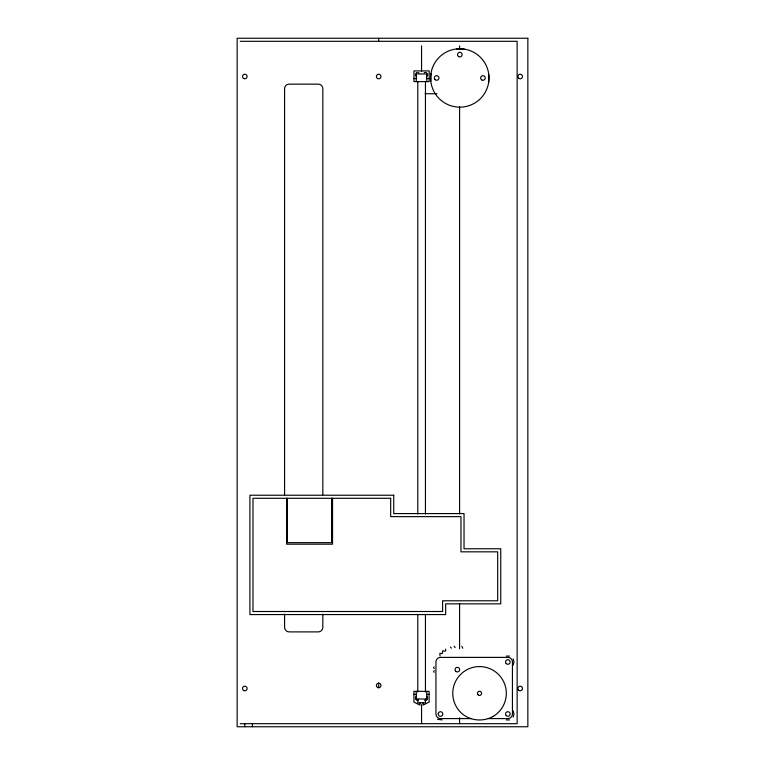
<?xml version="1.0" encoding="UTF-8"?>
<svg xmlns="http://www.w3.org/2000/svg" width="765" height="765" viewBox="0 0 765 765"><rect width="100%" height="100%" fill="white"/><g stroke="black" fill="none" stroke-linecap="round" stroke-linejoin="round"><path stroke-width="1.15" d="M430.791 81.1L430.972 73.488M488.653 82.457A29.185 29.185 0 0 0 449.275 50.748A29.185 29.185 0 0 0 441.51 100.703A29.185 29.185 0 0 0 488.653 82.457L488.835 74.836M445.823 650.327L444.924 651.321L442.744 650.728L442.313 653.54L439.837 653.396L440.057 656.064M445.593 649.131L445.584 649.628M513.181 665.043L513.994 661.983L513.181 658.923M513.181 717.063L513.994 714.003L513.181 710.943M416.141 73.105L415.462 74.731L416.609 76.72M426.507 76.72C429.117 75.343 426.717 71.174 424.212 72.742M416.562 696.246C414.267 697.441 415.844 701.228 418.312 700.453M434.128 666.812L433.602 667.845L434.214 668.562M434.214 670.57L433.583 671.546L434.128 672.32M416.609 72.742L418.904 72.742M506.296 656.074L509.461 656.074M442.141 719.913L437.494 719.301M509.461 719.913L506.296 719.913M240.21 41.31L517.14 41.31L517.14 723.69L240.21 723.69M417.747 73.966L425.378 73.966M426.507 73.966L426.87 81.616M413.961 78.556L416.609 78.556M426.507 78.556L429.165 78.556M423.667 81.616L413.961 81.616L413.961 70.906L429.165 70.906L429.165 81.616L424.489 81.616M425.12 93.741L437.006 93.741M423.561 691.35L413.913 691.35L413.913 702.06L419.985 705.12L419.985 702.825M424.441 691.35L429.117 691.35L429.117 702.06L423.102 705.12L423.102 702.825M413.913 694.41L416.571 694.41M426.459 694.41L429.117 694.41M471.116 718.593L440.525 718.593A4.59 4.59 0 0 1 435.935 714.003L435.935 661.983A4.59 4.59 0 0 1 440.525 657.393L507.845 657.393A4.59 4.59 0 0 1 510.638 658.34L511.087 658.741A4.59 4.59 0 0 1 512.435 661.983L512.435 714.003A4.59 4.59 0 0 1 507.845 718.593L487.965 718.593M456.676 48.95L464.298 49.132M424.728 700.453C427.186 701.228 428.763 697.441 426.468 696.246M462.825 648.299L461.811 646.253M455.127 647.592L454.209 646.196M450.394 647.037L451.312 648.165M459.574 45.9L459.574 49.4M459.574 106.871L459.574 513.87M459.574 603.384L459.574 648.739M459.574 717.752L459.574 723.69M426.822 691.35L426.822 699L416.208 699L416.208 691.35M425.445 81.473L425.445 514.004M425.445 614.372L425.445 692.038M425.445 699.21L425.445 702.796L417.795 702.796L417.795 699.21M421.563 45.9L421.563 71.575M421.563 704.603L421.563 723.69M417.795 81.473L417.795 514.004M417.795 614.372L417.795 692.038M416.256 73.966L416.256 81.616M378.675 38.25L378.675 41.31M378.675 683.145L378.675 687.735M332.536 498.283L332.536 544.183L286.636 544.183L286.636 498.283M331.589 498.283L331.589 542.653L287.219 542.653L287.219 498.283M322.83 494.754L322.83 88.74A4.59 4.59 0 0 0 318.24 84.15L289.17 84.15A4.59 4.59 0 0 0 284.58 88.74L284.58 494.754M322.83 614.161L322.83 627.3A4.59 4.59 0 0 1 318.24 631.89L289.17 631.89A4.59 4.59 0 0 1 284.58 627.3L284.58 614.161M252.45 723.69L252.45 726.75M244.8 723.69L244.8 726.75M438.278 713.535L438.23 714.137A2.295 2.295 0 0 0 440.057 716.25L440.659 716.298A2.295 2.295 0 0 0 442.82 714.07A2.295 2.295 0 0 0 440.793 711.727A2.295 2.295 0 0 0 438.278 713.535M492.928 716.537C484.685 721.108 474.396 721.108 466.153 716.537A26.775 26.775 0 0 1 459.029 676.136A26.775 26.775 0 0 1 500.052 676.136A26.775 26.775 0 0 1 492.928 716.537M527.85 38.25L237.15 38.25L237.15 726.75L527.85 726.75L527.85 38.25M393.736 495.223L249.916 495.223L249.916 614.563L445.67 614.563L445.67 603.853L500.75 603.853L500.75 548.773L464.03 548.773L464.03 513.583L393.736 513.583L393.736 495.223M390.676 498.283L252.976 498.283L252.976 611.503L442.61 611.503L442.61 600.793L497.69 600.793L497.69 551.833L460.97 551.833L460.97 516.643L390.676 516.643L390.676 498.283M518.574 690.126A2.295 2.295 0 0 0 522.419 689.093A2.295 2.295 0 0 0 519.607 686.281A2.295 2.295 0 0 0 518.574 690.126M518.574 78.126A2.295 2.295 0 0 0 522.419 77.093A2.295 2.295 0 0 0 519.607 74.282A2.295 2.295 0 0 0 518.574 78.126M377.528 78.489A2.295 2.295 0 0 0 380.97 76.5A2.295 2.295 0 0 0 377.528 74.511A2.295 2.295 0 0 0 377.528 78.489M243.653 78.489A2.295 2.295 0 0 0 247.095 76.5A2.295 2.295 0 0 0 243.653 74.511A2.295 2.295 0 0 0 243.653 78.489M243.653 690.489A2.295 2.295 0 0 0 247.095 688.5A2.295 2.295 0 0 0 243.653 686.511A2.295 2.295 0 0 0 243.653 690.489M377.528 687.429A2.295 2.295 0 0 0 380.97 685.44A2.295 2.295 0 0 0 377.528 683.451A2.295 2.295 0 0 0 377.528 687.429M458.665 56.6A2.295 2.295 0 0 0 462.108 54.611A2.295 2.295 0 0 0 458.665 52.622A2.295 2.295 0 0 0 458.665 56.6M435.046 79.598A2.295 2.295 0 0 0 438.89 78.566A2.295 2.295 0 0 0 436.079 75.754A2.295 2.295 0 0 0 435.046 79.598M481.797 79.962A2.295 2.295 0 0 0 485.24 77.973A2.295 2.295 0 0 0 481.797 75.984A2.295 2.295 0 0 0 481.797 79.962M506.22 663.609A2.295 2.295 0 0 0 510.064 662.576A2.295 2.295 0 0 0 507.252 659.765A2.295 2.295 0 0 0 506.22 663.609M506.248 715.648A2.295 2.295 0 0 0 510.073 714.558A2.295 2.295 0 0 0 507.214 711.794A2.295 2.295 0 0 0 506.248 715.648M478.068 694.821A2.085 2.085 0 0 0 481.548 693.884A2.085 2.085 0 0 0 479.005 691.34A2.085 2.085 0 0 0 478.068 694.821M455.73 671.259A2.295 2.295 0 0 0 459.574 670.226A2.295 2.295 0 0 0 456.762 667.415A2.295 2.295 0 0 0 455.73 671.259"/></g></svg>
